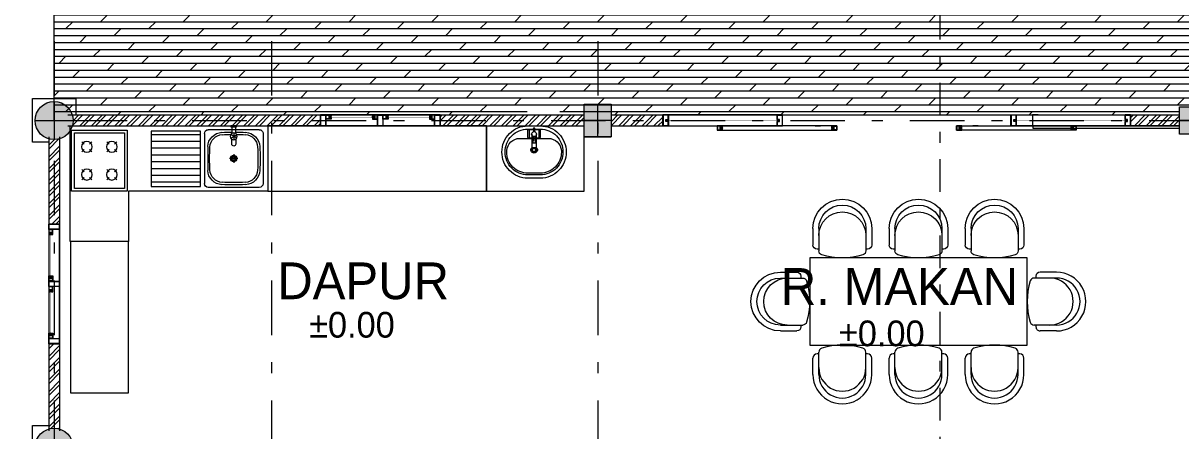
# Model space of a CAD drawing. Header units: millimetres. Extents: x -667 to -468, y -723 to -475.
# Drawn here: x -658.43 to -647.79, y -512.54 to -508.79 of the extents above; entities that cross this region are included whole.
import ezdxf

# ---------------------------------------------------------------- set-up
doc = ezdxf.new("R2010")
doc.units = ezdxf.units.MM
doc.linetypes.add('CENTER', pattern=[2, 1.25, -0.25, 0.25, -0.25])
doc.linetypes.add('DASHDOT', pattern=[1, 0.5, -0.25, 0, -0.25])
doc.layers.get('0').update_dxf_attribs({"lineweight": 9})
for name, color, linetype, lineweight in [('COLUMN', 11, 'Continuous', 9), ('dinding', 36, 'Continuous', 9), ('FIX', 12, 'Continuous', 9), ('Furniture', 172, 'Continuous', 0), ('GRID', 250, 'CENTER', 0), ('NOTASI', 250, 'Continuous', 5), ('pintu', 6, 'Continuous', 5), ('TEXT', 26, 'Continuous', 5)]:
    doc.layers.add(name, color=color, linetype=linetype, lineweight=lineweight)
doc.styles.get("Standard").update_dxf_attribs({"font": 'arial.ttf'})

# ---------------------------------------------------------------- blocks, each defined once
blk = doc.blocks.new('KUR')
at = {"layer": 'Furniture'}
for p, q in [((-300, 300), (-300, 132)), ((-240, 300), (-240, 72)), ((240, 300), (240, 72)), ((300, 300), (300, 132)), ((-258, 90), (-240, 90)), ((240, 90), (258, 90))]:
    blk.add_line(p, q, dxfattribs=at)
for centre, radius, start, end in [((0, 300), 300, 360, 180), ((0, 300), 240, 360, 180), ((0, 230), 240, 360, 180), ((-258, 132), 42, 180, 270), ((258, 132), 42, 270, 0), ((-198, 72), 42, 180, 252.6701), ((0, 707), 707, 252.6701, 287.3299), ((198, 72), 42, 287.3299, 0)]:
    blk.add_arc(centre, radius, start, end, dxfattribs=at)
blk = doc.blocks.new('FFEWW2')
at = {"layer": 'Furniture', "ltscale": 0.01}
blk.add_lwpolyline([(-533.227, -245.368), (-531.227, -245.368), (-531.227, -244.568), (-533.227, -244.568)], close=True, dxfattribs=at)
at = {"yscale": 0.0009000000000000001, "zscale": 0.0009000000000000001}
for p, xscale, rotation in [((-532.927, -244.568), -0.0009000000000000001, 359.9999999999999), ((-532.227, -244.568), -0.0009000000000000001, 359.9999999999999), ((-531.527, -244.568), -0.0009000000000000001, 359.9999999999999), ((-533.227, -244.968), -0.0009000000000000001, 89.99999999999993), ((-531.227, -244.968), 0.0009000000000000001, 270.0000000000001), ((-532.927, -245.368), 0.0009000000000000001, 180.0000000000001), ((-532.227, -245.368), 0.0009000000000000001, 180.0000000000001), ((-531.527, -245.368), 0.0009000000000000001, 180.0000000000001)]:
    blk.add_blockref('KUR', p, dxfattribs=dict(at, xscale=xscale, rotation=rotation))
blk = doc.blocks.new('FFFF')
at = {"layer": 'NOTASI', "ltscale": 0.01}
h = blk.add_hatch(color=256, dxfattribs=at)
h.paths.add_polyline_path([(-508.37, -250.991), (-508.495, -250.991), (-508.495, -251.141), (-508.37, -251.141)])
h.paths.add_polyline_path([(-508.37, -251.141), (-508.495, -251.141), (-508.495, -251.291), (-508.37, -251.291)])
h.paths.add_polyline_path([(-508.495, -251.141), (-508.62, -251.141), (-508.62, -251.291), (-508.495, -251.291)])
h.paths.add_polyline_path([(-508.495, -250.991), (-508.62, -250.991), (-508.62, -251.141), (-508.495, -251.141)])
at = {"ltscale": 0.01}
for p, q in [((-508.37, -250.991), (-508.62, -250.991)), ((-508.495, -250.991), (-508.495, -251.291)), ((-508.62, -251.141), (-508.37, -251.141))]:
    blk.add_line(p, q, dxfattribs=at)
blk.add_lwpolyline([(-508.62, -250.991), (-508.37, -250.991), (-508.37, -251.291), (-508.62, -251.291)], close=True, dxfattribs=at)
blk = doc.blocks.new('KRAN')
for p, q in [((-13.8, 56.2), (13.8, 40.2)), ((13.8, 56.2), (-13.8, 40.2)), ((-13.8, 56.2), (13.8, 40.2)), ((13.8, 56.2), (-13.8, 40.2)), ((0, 32.3), (0, 64.2)), ((0, 32.3), (0, 64.2))]:
    blk.add_line(p, q)
blk.add_lwpolyline([(9, 61.4), (9, 83.9, 0.9658), (-9, 83.9), (-9, 61.4)], format="xyb")
blk.add_lwpolyline([(9, 61.4), (9, 83.9, 0.9658), (-9, 83.9), (-9, 61.4)], format="xyb")
blk.add_lwpolyline([(-13.3, 0), (-13.3, 4.8), (13.3, 4.8), (13.3, 0)], close=True)
blk.add_lwpolyline([(-13.3, 0), (-13.3, 4.8), (13.3, 4.8), (13.3, 0)], close=True)
blk.add_lwpolyline([(9, 35.1), (9, 4.8), (-9, 4.8), (-9, 35.1)])
blk.add_lwpolyline([(9, 35.1), (9, 4.8), (-9, 4.8), (-9, 35.1)])
blk.add_circle((0, 48.2), 16)
blk.add_circle((0, 48.2), 16)
blk = doc.blocks.new('ew')
at = {"layer": 'Furniture', "linetype": 'ByBlock', "ltscale": 500}
h = blk.add_hatch(dxfattribs=at)
h.set_pattern_fill('ANSI31', color=256, scale=0.5, angle=135, style=0)
h.set_pattern_definition([(3e-14, (497.41357, -60.381164), (-3e-17, 0.0625), [])])
h.paths.add_polyline_path([(463.777, -91.383), (463.777, -91.892), (463.321, -91.892), (463.321, -91.383)])
at = {"layer": 'Furniture'}
for p, q in [((462.746, -91.407), (462.746, -91.865)), ((463.25, -91.37), (462.782, -91.37)), ((463.286, -91.407), (463.286, -91.865)), ((464.113, -91.503), (464.091, -91.482)), ((464.113, -91.552), (464.091, -91.574)), ((464.162, -91.503), (464.183, -91.482)), ((464.162, -91.552), (464.183, -91.574)), ((464.343, -91.503), (464.321, -91.482)), ((464.343, -91.552), (464.321, -91.574)), ((464.392, -91.503), (464.413, -91.482)), ((464.392, -91.552), (464.413, -91.574)), ((462.977, -91.636), (463.055, -91.636)), ((463.016, -91.597), (463.016, -91.675)), ((464.113, -91.758), (464.091, -91.737)), ((464.162, -91.758), (464.183, -91.737)), ((464.343, -91.758), (464.321, -91.737)), ((464.392, -91.758), (464.413, -91.737)), ((464.113, -91.811), (464.091, -91.832)), ((464.162, -91.811), (464.183, -91.832)), ((464.343, -91.811), (464.321, -91.832)), ((464.392, -91.811), (464.413, -91.832)), ((462.782, -91.901), (463.25, -91.901))]:
    blk.add_line(p, q, dxfattribs=at)
for points in [[(464.519, -91.336), (462.703, -91.336), (462.703, -91.936), (463.983, -91.936), (463.983, -92.397), (464.519, -92.397)], [(463.997, -91.375), (463.997, -91.935), (464.507, -91.935), (464.507, -91.375)], [(464.022, -91.4), (464.022, -91.91), (464.482, -91.91), (464.482, -91.4)]]:
    blk.add_lwpolyline(points, close=True, dxfattribs=at)
at = {"layer": 'Furniture', "linetype": 'ByBlock', "ltscale": 500}
blk.add_lwpolyline([(463.777, -91.383), (463.777, -91.892), (463.321, -91.892), (463.321, -91.383)], close=True, dxfattribs=at)
at = {"layer": 'Furniture'}
for centre in [(464.137, -91.528), (464.367, -91.528), (464.137, -91.783), (464.367, -91.783)]:
    blk.add_circle(centre, 0.05, dxfattribs=at)
for centre, radius, start, end in [((462.782, -91.407), 0.0362, 89.9999, 179.9999), ((462.915, -91.534), 0.139, 92.9972, 177.0028), ((462.915, -91.534), 0.118, 92.9972, 177.0028), ((463.016, -93.471), 2.078, 90.4979, 92.997), ((463.016, -93.471), 2.057, 90.503, 92.997), ((463.016, -93.471), 2.078, 87.0027, 89.5018), ((463.016, -93.471), 2.057, 87.0027, 89.4967), ((463.117, -91.534), 0.118, 2.9971, 87.0027), ((463.117, -91.534), 0.139, 2.997, 87.0026), ((463.25, -91.407), 0.0362, 359.9999, 89.9999), ((464.851, -91.636), 2.078, 177.0027, 182.9972), ((464.851, -91.636), 2.057, 177.0027, 182.9972), ((461.181, -91.636), 2.057, 357.0027, 2.9971), ((465.31, -91.635), 2.057, 177.0027, 182.9972), ((462.915, -91.737), 0.139, 182.997, 267.0028), ((462.915, -91.737), 0.118, 182.9971, 267.0028), ((463.117, -91.737), 0.118, 272.9971, 357.0027), ((463.117, -91.737), 0.139, 272.997, 357.0028), ((462.782, -91.865), 0.0362, 179.9999, 269.9999), ((463.016, -89.8), 2.078, 267.0027, 272.9971), ((463.016, -89.8), 2.057, 267.0027, 272.9971), ((463.25, -91.865), 0.0362, 269.9999, 359.9999)]:
    blk.add_arc(centre, radius, start, end, dxfattribs=at)
at = {"layer": 'Furniture', "linetype": 'Continuous'}
for radius, start, end in [(0.0289, 0.2056, 179.7944), (0.0289, 180.2056, 359.7944), (0.0257, 359.6327, 180.3673), (0.0257, 179.6327, 0.3673), (0.0182, 0.326, 179.674), (0.0182, 180.326, 359.674)]:
    blk.add_arc((463.016, -91.636), radius, start, end, dxfattribs=at)
at = {"layer": 'Furniture', "xscale": 0.001999999999995339, "yscale": 0.001999999999995339, "zscale": 0.001999999999995339, "rotation": 180}
blk.add_blockref('KRAN', (463.016, -91.336), dxfattribs=at)
blk = doc.blocks.new('L851')
at = {"layer": 'FIX'}
for p, q in [((0.075, 0.045), (0.15, 0.045)), ((0.077, 0.005), (0.093, 0.005)), ((0.075, -0.045), (0.15, -0.045))]:
    blk.add_line(p, q, dxfattribs=at)
for points in [[(0.52, 0), (0.52, 0.057, 0.098726), (0.502, 0.149, 0.098588), (0.45, 0.226, 0.098394), (0.372, 0.278, 0.098257), (0.28, 0.296, 0.098257), (0.188, 0.278, 0.098394), (0.11, 0.226, 0.098588), (0.058, 0.149, 0.098726), (0.04, 0.057), (0.04, 0), (0.04, -0.057, 0.098726), (0.058, -0.149, 0.098588), (0.11, -0.226, 0.098394), (0.188, -0.278, 0.098257), (0.28, -0.296, 0.098257), (0.372, -0.278, 0.098394), (0.45, -0.226, 0.098588), (0.502, -0.149, 0.098726), (0.52, -0.057)], [(0.155, 0), (0.155, -0.131, 0.394963), (0.267, -0.251, 0.016544), (0.28, -0.251, 0.098257), (0.355, -0.237, 0.098394), (0.418, -0.194, 0.098588), (0.46, -0.131, 0.098726), (0.475, -0.057), (0.475, 0), (0.475, 0.057, 0.098726), (0.46, 0.131, 0.098588), (0.418, 0.194, 0.098394), (0.355, 0.237, 0.098257), (0.28, 0.251, 0.016544), (0.267, 0.251, 0.394963), (0.155, 0.131)], [(0.062, 0.004, -0.414214), (0.066, 0.007), (0.075, 0.007, -0.414214), (0.077, 0.004), (0.077, 0), (0.077, -0.005, -0.414214), (0.075, -0.008), (0.066, -0.008, -0.414214), (0.062, -0.005), (0.062, 0)], [(0.138, 0, 1), (0.093, 0, 1)], [(0.245, 0, 1), (0.275, 0, 1)]]:
    blk.add_lwpolyline(points, format="xyb", close=True, dxfattribs=at)
for points in [[(0.07, -0.008), (0.07, -0.057, 0.098726), (0.086, -0.137, 0.098588), (0.131, -0.205, 0.098394), (0.2, -0.25, 0.098257), (0.28, -0.266, 0.098257), (0.36, -0.25, 0.098394), (0.429, -0.205, 0.098588), (0.474, -0.137, 0.098726), (0.49, -0.057), (0.49, 0), (0.49, 0.057, 0.098726), (0.474, 0.137, 0.098588), (0.429, 0.205, 0.098394), (0.36, 0.25, 0.098257), (0.28, 0.266, 0.098257), (0.2, 0.25, 0.098394), (0.131, 0.205, 0.098588), (0.086, 0.137, 0.098726), (0.07, 0.057), (0.07, 0.007)], [(0.075, 0.007), (0.075, 0.05, -0.414214), (0.085, 0.06), (0.14, 0.06, -0.414214), (0.15, 0.05), (0.15, 0), (0.15, -0.05, -0.414214), (0.14, -0.06), (0.085, -0.06, -0.414214), (0.075, -0.05), (0.075, -0.008)], [(0.136, 0.007), (0.175, 0.007, 0.414214), (0.177, 0.009), (0.177, 0.01), (0.198, 0.01)], [(0.175, -0.008), (0.175, -0.012, 0.414214), (0.178, -0.015), (0.195, -0.015, 0.414214), (0.198, -0.012), (0.198, 0), (0.198, 0.012, 0.414214), (0.195, 0.015), (0.178, 0.015, 0.414214), (0.175, 0.012), (0.175, 0.007)], [(0.24, -0.023, 0.645751), (0.29, 0, 0.645751), (0.24, 0.022, 0.645751)], [(0.242, -0.018, 0.664568), (0.285, 0, 0.664568), (0.242, 0.018, 0.664568)], [(0.136, -0.008), (0.175, -0.008, -0.414214), (0.177, -0.009), (0.177, -0.01), (0.198, -0.01)]]:
    blk.add_lwpolyline(points, format="xyb", dxfattribs=at)
for points in [[(0.115, 0.022), (0.242, 0.022), (0.242, 0), (0.242, -0.023), (0.115, -0.023)], [(0.237, 0.022), (0.237, 0), (0.237, -0.023)], [(0.077, -0.005), (0.093, -0.005)]]:
    blk.add_lwpolyline(points, dxfattribs=at)
blk = doc.blocks.new('kolommm bulat')
at = {"layer": 'NOTASI'}
h = blk.add_hatch(color=256, dxfattribs=at)
h.paths.add_polyline_path([(-808.914, -494.931), (-808.914, -495.106), (-808.739, -495.106, 0.414214)])
h.paths.add_polyline_path([(-808.914, -494.931, 0.414214), (-809.089, -495.106), (-808.914, -495.106)])
h.paths.add_polyline_path([(-808.914, -495.106), (-809.089, -495.106, 0.414214), (-808.914, -495.281)])
h.paths.add_polyline_path([(-808.739, -495.106), (-808.914, -495.106), (-808.914, -495.281, 0.414214)])
for p, q in [((-808.914, -494.931), (-808.914, -495.281)), ((-809.089, -495.106), (-808.739, -495.106))]:
    blk.add_line(p, q)
blk.add_circle((-808.914, -495.106), 0.175)
blk = doc.blocks.new('vb')
h = blk.add_hatch()
h.set_pattern_fill('ANSI31', color=30, scale=0.02, angle=-180, style=0)
h.set_pattern_definition([(45, (-1843.9851361, -2568.5802676), (-0.0017677669529, 0.0017677669529), [])])
h.paths.add_polyline_path([(-649.211, -509.76), (-649.209, -509.76, -0.354282), (-649.207, -509.757), (-649.227, -509.757), (-649.227, -509.765), (-649.211, -509.765)])
h.paths.add_polyline_path([(-649.227, -509.749), (-649.227, -509.757), (-649.207, -509.757, -0.354282), (-649.209, -509.754), (-649.211, -509.754), (-649.211, -509.749)])
h = blk.add_hatch()
h.set_pattern_fill('ANSI31', color=30, scale=0.02, angle=-180, style=0)
h.set_pattern_definition([(45, (-1843.4826361, -2568.511637), (-0.0017677669529, 0.0017677669529), [])])
h.paths.add_polyline_path([(-648.709, -509.691), (-648.707, -509.691, -0.354282), (-648.705, -509.688), (-648.725, -509.688), (-648.725, -509.696), (-648.709, -509.696)])
h.paths.add_polyline_path([(-648.725, -509.68), (-648.725, -509.688), (-648.705, -509.688, -0.354282), (-648.707, -509.685), (-648.709, -509.685), (-648.709, -509.68)])
h = blk.add_hatch()
h.set_pattern_fill('ANSI31', color=30, scale=0.02, angle=-180, style=0)
h.set_pattern_definition([(135, (546.5761286, -2568.5802676), (0.001767766953, 0.0017677669528), [])])
h.paths.add_polyline_path([(-648.198, -509.76), (-648.2, -509.76, 0.354282), (-648.202, -509.757), (-648.182, -509.757), (-648.182, -509.765), (-648.198, -509.765)])
h.paths.add_polyline_path([(-648.182, -509.749), (-648.182, -509.757), (-648.202, -509.757, 0.354282), (-648.2, -509.754), (-648.198, -509.754), (-648.198, -509.749)])
h = blk.add_hatch()
h.set_pattern_fill('ANSI31', color=30, scale=0.02, angle=-180, style=0)
h.set_pattern_definition([(135, (547.0736286, -2568.511637), (0.0017677669529, 0.0017677669529), [])])
h.paths.add_polyline_path([(-647.701, -509.691), (-647.703, -509.691, 0.354282), (-647.705, -509.688), (-647.685, -509.688), (-647.685, -509.696), (-647.701, -509.696)])
h.paths.add_polyline_path([(-647.685, -509.68), (-647.685, -509.688), (-647.705, -509.688, 0.354282), (-647.703, -509.685), (-647.701, -509.685), (-647.701, -509.68)])
for points in [[(-648.755, -509.638), (-648.705, -509.638), (-648.705, -509.738), (-648.755, -509.738)], [(-648.755, -509.638), (-647.655, -509.638), (-647.655, -509.738), (-648.755, -509.738)], [(-648.727, -509.678), (-648.707, -509.678), (-648.707, -509.64), (-648.753, -509.64), (-648.753, -509.736), (-648.707, -509.736), (-648.707, -509.698), (-648.727, -509.698)], [(-647.655, -509.638), (-647.705, -509.638), (-647.705, -509.738), (-647.655, -509.738)], [(-647.683, -509.678), (-647.703, -509.678), (-647.703, -509.64), (-647.657, -509.64), (-647.657, -509.736), (-647.703, -509.736), (-647.703, -509.698), (-647.683, -509.698)], [(-649.255, -509.738), (-648.157, -509.738), (-648.157, -509.776), (-649.255, -509.776)], [(-649.229, -509.747), (-649.209, -509.747), (-649.209, -509.74), (-649.253, -509.74), (-649.253, -509.774), (-649.209, -509.774), (-649.209, -509.767), (-649.229, -509.767)], [(-648.18, -509.747), (-648.2, -509.747), (-648.2, -509.74), (-648.157, -509.74), (-648.157, -509.774), (-648.2, -509.774), (-648.2, -509.767), (-648.18, -509.767)]]:
    blk.add_lwpolyline(points, close=True)
for points in [[(-649.209, -509.751), (-649.209, -509.749), (-649.209, -509.754), (-649.209, -509.749), (-649.207, -509.749), (-649.207, -509.738), (-649.255, -509.738), (-649.255, -509.776), (-649.207, -509.776), (-649.207, -509.765), (-649.209, -509.765), (-649.209, -509.76), (-649.209, -509.765)], [(-649.209, -509.76), (-649.211, -509.76), (-649.211, -509.765), (-649.227, -509.765), (-649.227, -509.749), (-649.211, -509.749), (-649.211, -509.754), (-649.209, -509.754)], [(-648.707, -509.691), (-648.709, -509.691), (-648.709, -509.696), (-648.725, -509.696), (-648.725, -509.68), (-648.709, -509.68), (-648.709, -509.685), (-648.707, -509.685)], [(-648.2, -509.751), (-648.2, -509.749), (-648.2, -509.754), (-648.2, -509.749), (-648.202, -509.749), (-648.202, -509.738), (-648.155, -509.738), (-648.155, -509.776), (-648.202, -509.776), (-648.202, -509.765), (-648.2, -509.765), (-648.2, -509.76), (-648.2, -509.765)], [(-648.2, -509.76), (-648.198, -509.76), (-648.198, -509.765), (-648.182, -509.765), (-648.182, -509.749), (-648.198, -509.749), (-648.198, -509.754), (-648.2, -509.754)], [(-647.703, -509.691), (-647.701, -509.691), (-647.701, -509.696), (-647.685, -509.696), (-647.685, -509.68), (-647.701, -509.68), (-647.701, -509.685), (-647.703, -509.685)]]:
    blk.add_lwpolyline(points)
at = {"color": 20, "const_width": 0.002}
for points in [[(-648.198, -509.757), (-649.211, -509.757)], [(-647.701, -509.688), (-648.709, -509.688)]]:
    blk.add_lwpolyline(points, dxfattribs=at)
for centre, start, end in [((-649.206, -509.754), 174.6734, 252.7067), ((-649.206, -509.76), 107.2933, 185.3266), ((-648.704, -509.685), 174.6734, 252.7067), ((-648.704, -509.691), 107.2933, 185.3266), ((-648.203, -509.754), 287.2933, 5.3266), ((-648.203, -509.76), 354.6734, 72.7067), ((-647.705, -509.685), 287.2933, 5.3266), ((-647.705, -509.691), 354.6734, 72.7067)]:
    blk.add_arc(centre, 0.00286, start, end)
at = {"layer": 'dinding'}
for p, q in [((-648.505, -509.638), (-648.555, -509.638)), ((-649.055, -509.738), (-649.105, -509.738))]:
    blk.add_line(p, q, dxfattribs=at)
at = {"layer": 'dinding', "ltscale": 0.01}
for p, q in [((-648.505, -509.638), (-648.555, -509.638)), ((-648.555, -509.638), (-648.555, -509.738)), ((-649.105, -509.738), (-649.055, -509.738))]:
    blk.add_line(p, q, dxfattribs=at)
blk = doc.blocks.new('bv')
h = blk.add_hatch()
h.set_pattern_fill('ANSI31', color=30, scale=0.02, angle=-180, style=0)
h.set_pattern_definition([(45, (-1846.6826361, -2568.511637), (-0.0017677669529, 0.0017677669529), [])])
h.paths.add_polyline_path([(-651.909, -509.691), (-651.907, -509.691, -0.354282), (-651.905, -509.688), (-651.925, -509.688), (-651.925, -509.696), (-651.909, -509.696)])
h.paths.add_polyline_path([(-651.925, -509.68), (-651.925, -509.688), (-651.905, -509.688, -0.354282), (-651.907, -509.685), (-651.909, -509.685), (-651.909, -509.68)])
h = blk.add_hatch()
h.set_pattern_fill('ANSI31', color=30, scale=0.02, angle=-180, style=0)
h.set_pattern_definition([(45, (-1846.185136, -2568.5802676), (-0.001767766953, 0.0017677669528), [])])
h.paths.add_polyline_path([(-651.411, -509.76), (-651.409, -509.76, -0.354282), (-651.407, -509.757), (-651.427, -509.757), (-651.427, -509.765), (-651.411, -509.765)])
h.paths.add_polyline_path([(-651.427, -509.749), (-651.427, -509.757), (-651.407, -509.757, -0.354282), (-651.409, -509.754), (-651.411, -509.754), (-651.411, -509.749)])
h = blk.add_hatch()
h.set_pattern_fill('ANSI31', color=30, scale=0.02, angle=-180, style=0)
h.set_pattern_definition([(135, (543.8736286, -2568.511637), (0.0017677669529, 0.0017677669529), [])])
h.paths.add_polyline_path([(-650.901, -509.691), (-650.903, -509.691, 0.354282), (-650.905, -509.688), (-650.885, -509.688), (-650.885, -509.696), (-650.901, -509.696)])
h.paths.add_polyline_path([(-650.885, -509.68), (-650.885, -509.688), (-650.905, -509.688, 0.354282), (-650.903, -509.685), (-650.901, -509.685), (-650.901, -509.68)])
h = blk.add_hatch()
h.set_pattern_fill('ANSI31', color=30, scale=0.02, angle=-180, style=0)
h.set_pattern_definition([(135, (544.3761286, -2568.5802676), (0.0017677669529, 0.0017677669529), [])])
h.paths.add_polyline_path([(-650.398, -509.76), (-650.4, -509.76, 0.354282), (-650.402, -509.757), (-650.382, -509.757), (-650.382, -509.765), (-650.398, -509.765)])
h.paths.add_polyline_path([(-650.382, -509.749), (-650.382, -509.757), (-650.402, -509.757, 0.354282), (-650.4, -509.754), (-650.398, -509.754), (-650.398, -509.749)])
for points in [[(-651.955, -509.638), (-651.905, -509.638), (-651.905, -509.738), (-651.955, -509.738)], [(-650.855, -509.638), (-651.955, -509.638), (-651.955, -509.738), (-650.855, -509.738)], [(-651.927, -509.678), (-651.907, -509.678), (-651.907, -509.64), (-651.953, -509.64), (-651.953, -509.736), (-651.907, -509.736), (-651.907, -509.698), (-651.927, -509.698)], [(-650.855, -509.638), (-650.905, -509.638), (-650.905, -509.738), (-650.855, -509.738)], [(-650.883, -509.678), (-650.903, -509.678), (-650.903, -509.64), (-650.857, -509.64), (-650.857, -509.736), (-650.903, -509.736), (-650.903, -509.698), (-650.883, -509.698)], [(-651.429, -509.747), (-651.409, -509.747), (-651.409, -509.74), (-651.453, -509.74), (-651.453, -509.774), (-651.409, -509.774), (-651.409, -509.767), (-651.429, -509.767)], [(-650.355, -509.738), (-651.452, -509.738), (-651.452, -509.776), (-650.355, -509.776)], [(-650.38, -509.747), (-650.4, -509.747), (-650.4, -509.74), (-650.357, -509.74), (-650.357, -509.774), (-650.4, -509.774), (-650.4, -509.767), (-650.38, -509.767)]]:
    blk.add_lwpolyline(points, close=True)
for points in [[(-651.907, -509.691), (-651.909, -509.691), (-651.909, -509.696), (-651.925, -509.696), (-651.925, -509.68), (-651.909, -509.68), (-651.909, -509.685), (-651.907, -509.685)], [(-651.409, -509.751), (-651.409, -509.749), (-651.409, -509.754), (-651.409, -509.749), (-651.407, -509.749), (-651.407, -509.738), (-651.455, -509.738), (-651.455, -509.776), (-651.407, -509.776), (-651.407, -509.765), (-651.409, -509.765), (-651.409, -509.76), (-651.409, -509.765)], [(-651.409, -509.76), (-651.411, -509.76), (-651.411, -509.765), (-651.427, -509.765), (-651.427, -509.749), (-651.411, -509.749), (-651.411, -509.754), (-651.409, -509.754)], [(-650.903, -509.691), (-650.901, -509.691), (-650.901, -509.696), (-650.885, -509.696), (-650.885, -509.68), (-650.901, -509.68), (-650.901, -509.685), (-650.903, -509.685)], [(-650.4, -509.751), (-650.4, -509.749), (-650.4, -509.754), (-650.4, -509.749), (-650.402, -509.749), (-650.402, -509.738), (-650.355, -509.738), (-650.355, -509.776), (-650.402, -509.776), (-650.402, -509.765), (-650.4, -509.765), (-650.4, -509.76), (-650.4, -509.765)], [(-650.4, -509.76), (-650.398, -509.76), (-650.398, -509.765), (-650.382, -509.765), (-650.382, -509.749), (-650.398, -509.749), (-650.398, -509.754), (-650.4, -509.754)]]:
    blk.add_lwpolyline(points)
at = {"color": 20, "const_width": 0.002}
for points in [[(-651.908, -509.688), (-650.901, -509.688)], [(-651.411, -509.757), (-650.398, -509.757)]]:
    blk.add_lwpolyline(points, dxfattribs=at)
for centre, start, end in [((-651.904, -509.685), 174.6734, 252.7067), ((-651.904, -509.691), 107.2933, 185.3266), ((-651.406, -509.754), 174.6734, 252.7067), ((-651.406, -509.76), 107.2933, 185.3266), ((-650.905, -509.685), 287.2933, 5.3266), ((-650.905, -509.691), 354.6734, 72.7067), ((-650.403, -509.754), 287.2933, 5.3266), ((-650.403, -509.76), 354.6734, 72.7067)]:
    blk.add_arc(centre, 0.00286, start, end)
at = {"layer": 'dinding'}
blk.add_line((-650.555, -509.738), (-650.505, -509.738), dxfattribs=at)
at = {"layer": 'dinding', "ltscale": 0.01}
blk.add_line((-650.505, -509.738), (-650.555, -509.738), dxfattribs=at)
blk = doc.blocks.new('FCE')
h = blk.add_hatch()
h.set_pattern_fill('ANSI31', color=30, scale=0.02, angle=-180, style=0)
h.set_pattern_definition([(45, (-1849.7851361, -2568.5427676), (-0.0017677669529, 0.0017677669529), [])])
h.paths.add_polyline_path([(-655.011, -509.722), (-655.009, -509.722, -0.354282), (-655.007, -509.719), (-655.027, -509.719), (-655.027, -509.727), (-655.011, -509.727)])
h.paths.add_polyline_path([(-655.027, -509.711), (-655.027, -509.719), (-655.007, -509.719, -0.354282), (-655.009, -509.716), (-655.011, -509.716), (-655.011, -509.711)])
h = blk.add_hatch()
h.set_pattern_fill('ANSI31', color=30, scale=0.02, angle=-180, style=0)
h.set_pattern_definition([(135, (540.1511286, -2568.5427676), (0.0017677669529, 0.0017677669529), [])])
h.paths.add_polyline_path([(-654.623, -509.722), (-654.625, -509.722, 0.354282), (-654.627, -509.719), (-654.607, -509.719), (-654.607, -509.727), (-654.623, -509.727)])
h.paths.add_polyline_path([(-654.607, -509.711), (-654.607, -509.719), (-654.627, -509.719, 0.354282), (-654.625, -509.716), (-654.623, -509.716), (-654.623, -509.711)])
h = blk.add_hatch()
h.set_pattern_fill('ANSI31', color=30, scale=0.02, angle=-180, style=0)
h.set_pattern_definition([(45, (-1849.2601361, -2568.5427676), (-0.0017677669529, 0.0017677669529), [])])
h.paths.add_polyline_path([(-654.486, -509.722), (-654.484, -509.722, -0.354282), (-654.482, -509.719), (-654.502, -509.719), (-654.502, -509.727), (-654.486, -509.727)])
h.paths.add_polyline_path([(-654.502, -509.711), (-654.502, -509.719), (-654.482, -509.719, -0.354282), (-654.484, -509.716), (-654.486, -509.716), (-654.486, -509.711)])
h = blk.add_hatch()
h.set_pattern_fill('ANSI31', color=30, scale=0.02, angle=-180, style=0)
h.set_pattern_definition([(135, (540.6761286, -2568.5427676), (0.0017677669529, 0.0017677669529), [])])
h.paths.add_polyline_path([(-654.098, -509.722), (-654.1, -509.722, 0.354282), (-654.102, -509.719), (-654.082, -509.719), (-654.082, -509.727), (-654.098, -509.727)])
h.paths.add_polyline_path([(-654.082, -509.711), (-654.082, -509.719), (-654.102, -509.719, 0.354282), (-654.1, -509.716), (-654.098, -509.716), (-654.098, -509.711)])
for points in [[(-655.055, -509.638), (-655.105, -509.638), (-655.105, -509.738), (-655.055, -509.738)], [(-655.105, -509.638), (-654.005, -509.638), (-654.005, -509.738), (-655.105, -509.738)], [(-655.057, -509.64), (-655.103, -509.64), (-655.103, -509.736), (-655.057, -509.736)], [(-654.53, -509.638), (-654.58, -509.638), (-654.58, -509.738), (-654.53, -509.738)], [(-654.532, -509.64), (-654.578, -509.64), (-654.578, -509.736), (-654.532, -509.736)], [(-654.005, -509.638), (-654.055, -509.638), (-654.055, -509.738), (-654.005, -509.738)], [(-654.007, -509.64), (-654.053, -509.64), (-654.053, -509.736), (-654.007, -509.736)], [(-655.029, -509.709), (-655.009, -509.709), (-655.009, -509.703), (-655.053, -509.703), (-655.053, -509.736), (-655.009, -509.736), (-655.009, -509.729), (-655.029, -509.729)], [(-654.605, -509.709), (-654.625, -509.709), (-654.625, -509.703), (-654.582, -509.703), (-654.582, -509.736), (-654.625, -509.736), (-654.625, -509.729), (-654.605, -509.729)], [(-654.504, -509.709), (-654.484, -509.709), (-654.484, -509.703), (-654.528, -509.703), (-654.528, -509.736), (-654.484, -509.736), (-654.484, -509.729), (-654.504, -509.729)], [(-654.08, -509.709), (-654.1, -509.709), (-654.1, -509.703), (-654.057, -509.703), (-654.057, -509.736), (-654.1, -509.736), (-654.1, -509.729), (-654.08, -509.729)]]:
    blk.add_lwpolyline(points, close=True)
for points in [[(-655.009, -509.713), (-655.009, -509.711), (-655.009, -509.716), (-655.009, -509.711), (-655.007, -509.711), (-655.007, -509.701), (-655.055, -509.701), (-655.055, -509.738), (-655.007, -509.738), (-655.007, -509.727), (-655.009, -509.727), (-655.009, -509.722), (-655.009, -509.727)], [(-655.009, -509.722), (-655.011, -509.722), (-655.011, -509.727), (-655.027, -509.727), (-655.027, -509.711), (-655.011, -509.711), (-655.011, -509.716), (-655.009, -509.716)], [(-654.625, -509.713), (-654.625, -509.711), (-654.625, -509.716), (-654.625, -509.711), (-654.627, -509.711), (-654.627, -509.701), (-654.58, -509.701), (-654.58, -509.738), (-654.627, -509.738), (-654.627, -509.727), (-654.625, -509.727), (-654.625, -509.722), (-654.625, -509.727)], [(-654.625, -509.722), (-654.623, -509.722), (-654.623, -509.727), (-654.607, -509.727), (-654.607, -509.711), (-654.623, -509.711), (-654.623, -509.716), (-654.625, -509.716)], [(-654.484, -509.713), (-654.484, -509.711), (-654.484, -509.716), (-654.484, -509.711), (-654.482, -509.711), (-654.482, -509.701), (-654.53, -509.701), (-654.53, -509.738), (-654.482, -509.738), (-654.482, -509.727), (-654.484, -509.727), (-654.484, -509.722), (-654.484, -509.727)], [(-654.484, -509.722), (-654.486, -509.722), (-654.486, -509.727), (-654.502, -509.727), (-654.502, -509.711), (-654.486, -509.711), (-654.486, -509.716), (-654.484, -509.716)], [(-654.1, -509.713), (-654.1, -509.711), (-654.1, -509.716), (-654.1, -509.711), (-654.102, -509.711), (-654.102, -509.701), (-654.055, -509.701), (-654.055, -509.738), (-654.102, -509.738), (-654.102, -509.727), (-654.1, -509.727), (-654.1, -509.722), (-654.1, -509.727)], [(-654.1, -509.722), (-654.098, -509.722), (-654.098, -509.727), (-654.082, -509.727), (-654.082, -509.711), (-654.098, -509.711), (-654.098, -509.716), (-654.1, -509.716)]]:
    blk.add_lwpolyline(points)
at = {"color": 20, "const_width": 0.002}
for points in [[(-654.623, -509.719), (-655.011, -509.719)], [(-654.098, -509.719), (-654.486, -509.719)]]:
    blk.add_lwpolyline(points, dxfattribs=at)
for centre, start, end in [((-655.006, -509.717), 174.6734, 252.7067), ((-655.006, -509.722), 107.2933, 185.3266), ((-654.628, -509.717), 287.2933, 5.3266), ((-654.628, -509.722), 354.6734, 72.7067), ((-654.481, -509.717), 174.6734, 252.7067), ((-654.481, -509.722), 107.2933, 185.3266), ((-654.103, -509.717), 287.2933, 5.3266), ((-654.103, -509.722), 354.6734, 72.7067)]:
    blk.add_arc(centre, 0.00286, start, end)

msp = doc.modelspace()

# ---------------------------------------------------------------- hatches: boundary and pattern name
at = {"layer": 'NOTASI'}
h = msp.add_hatch(dxfattribs=at)
h.set_pattern_fill('DOLMIT', color=256, scale=0.01, style=0)
h.set_pattern_definition([(0, (202.57558, -236.74777), (0, 0.0635), []), (45, (202.57558, -236.74777), (-0.126999913, 0.126999913), [0.0898026, -0.179605])])
h.paths.add_polyline_path([(-647.697, -506.688), (-648.648, -506.688), (-648.648, -508.688), (-658.148, -508.688), (-658.148, -509.638), (-653.798, -509.638), (-653.798, -509.563), (-653.498, -509.563), (-653.498, -509.638), (-652.148, -509.638), (-652.124, -509.632), (-652.122, -509.638), (-651.712, -509.638), (-651.71, -509.632), (-651.686, -509.638), (-651.662, -509.632), (-651.66, -509.638), (-651.249, -509.638), (-651.248, -509.632), (-651.223, -509.638), (-648.773, -509.638), (-648.749, -509.632), (-648.747, -509.638), (-648.337, -509.638), (-648.335, -509.632), (-648.311, -509.638), (-648.287, -509.632), (-648.285, -509.638), (-647.874, -509.638), (-647.872, -509.632), (-647.848, -509.638), (-647.798, -509.638), (-647.798, -509.563), (-647.698, -509.563), (-647.698, -506.813)])
h = msp.add_hatch(dxfattribs=at)
h.set_pattern_fill('ANSI32', color=256, scale=0.008, style=0)
h.paths.add_polyline_path([(-655.698, -509.638), (-657.981, -509.638, -0.072565), (-657.973, -509.688, -0.072565), (-657.981, -509.738), (-655.698, -509.738)])
h.paths.add_polyline_path([(-653.273, -509.638), (-654.598, -509.638), (-654.598, -509.738), (-653.273, -509.738)])
h = msp.add_hatch(dxfattribs=at)
h.set_pattern_fill('ANSI32', color=256, scale=0.008, style=0)
h.paths.add_polyline_path([(-652.548, -509.638), (-653.023, -509.638), (-653.023, -509.738), (-652.548, -509.738)])
h.paths.add_polyline_path([(-647.798, -509.638), (-648.248, -509.638), (-648.248, -509.738), (-647.798, -509.738)])
h = msp.add_hatch(dxfattribs=at)
h.set_pattern_fill('ANSI32', color=256, scale=0.008, style=0)
h.paths.add_polyline_path([(-658.098, -509.856, -0.145898), (-658.198, -509.856), (-658.198, -510.638), (-658.098, -510.638)])
h.paths.add_polyline_path([(-658.098, -511.738), (-658.198, -511.738), (-658.198, -512.52, -0.145898), (-658.098, -512.52)])

# ---------------------------------------------------------------- linework, layer by layer
at = {"color": 1, "linetype": 'DASHDOT', "lineweight": 20, "ltscale": 0.6}
msp.add_line((-650.001, -505.144), (-650.001, -525.901), dxfattribs=at)
for points in [[(-658.198, -509.888), (-658.348, -509.888), (-658.348, -509.488), (-657.948, -509.488), (-657.948, -509.638)], [(-658.198, -512.888), (-658.348, -512.888), (-658.348, -512.488), (-658.198, -512.488)]]:
    msp.add_lwpolyline(points)
at = {"layer": 'dinding'}
for p, q in [((-658.023, -509.638), (-653.273, -509.638)), ((-653.023, -509.638), (-647.798, -509.638)), ((-658.023, -509.738), (-653.273, -509.738)), ((-653.023, -509.738), (-651.673, -509.738)), ((-648.948, -509.738), (-647.798, -509.738)), ((-658.198, -509.838), (-658.198, -512.538)), ((-658.098, -509.838), (-658.098, -512.538))]:
    msp.add_line(p, q, dxfattribs=at)
msp.add_lwpolyline([(-658.148, -509.688), (-658.148, -508.688), (-648.648, -508.688), (-648.648, -506.688)], dxfattribs=at)
msp.add_lwpolyline([(-647.798, -509.738), (-649.148, -509.738), (-649.148, -509.758), (-647.798, -509.758)], close=True, dxfattribs=at)
at = {"layer": 'Furniture', "ltscale": 0.01}
for points in [[(-656.183, -510.338), (-654.173, -510.338), (-654.173, -509.738), (-656.183, -509.738)], [(-657.463, -510.799), (-657.998, -510.799), (-657.998, -512.188), (-657.463, -512.188)]]:
    msp.add_lwpolyline(points, close=True, dxfattribs=at)
at = {"layer": 'GRID', "linetype": 'DASHDOT', "lineweight": 0}
for p, q in [((-658.148, -503.459), (-658.148, -527.033)), ((-656.148, -503.459), (-656.148, -527.033)), ((-653.148, -503.459), (-653.148, -527.033)), ((-662.377, -509.688), (-637.628, -509.688))]:
    msp.add_line(p, q, dxfattribs=at)
at = {"layer": 'NOTASI'}
msp.add_line((-654.173, -509.738), (-654.173, -510.338), dxfattribs=at)
msp.add_lwpolyline([(-654.173, -510.338), (-653.273, -510.338), (-653.273, -509.838)], dxfattribs=at)

# ---------------------------------------------------------------- block references
at = {"layer": 'COLUMN'}
for p in [(150.766, -14.583), (150.766, -17.583)]:
    msp.add_blockref('kolommm bulat', p, dxfattribs=at)
for p, rotation in [((-1161.644, -760.829), 180), ((-396.507, -1018.183), 270)]:
    msp.add_blockref('FFFF', p, dxfattribs=dict(at, rotation=rotation))
at = {"layer": 'dinding', "xscale": -1}
msp.add_blockref('ew', (-193.48, -418.402), dxfattribs=at)
at = {"layer": 'Furniture', "xscale": -1, "rotation": 90}
msp.add_blockref('L851', (-653.734, -509.698), dxfattribs=at)
at = {"layer": 'NOTASI'}
msp.add_blockref('FFEWW2', (-117.972, -266.383), dxfattribs=at)
at = {"layer": 'pintu', "xscale": -1}
for p, rotation in [((-0.594, -1019.376), 180), ((-148.46, 143.366), 270)]:
    msp.add_blockref('FCE', p, dxfattribs=dict(at, rotation=rotation))
at = {"layer": 'pintu'}
for name in ['bv', 'vb']:
    msp.add_blockref(name, (-0.594, 0), dxfattribs=at)

# ---------------------------------------------------------------- texts
at = {"layer": 'TEXT', "char_height": 0.3375, "attachment_point": 1}
for s, insert, width in [('{\\fAvantGarde Bk BT|b0|i0|c0|p34;DAPUR}', (-656.096, -510.992), 1.48096), ('{\\fAvantGarde Bk BT|b0|i0|c0|p34;R. MAKAN}', (-651.465, -511.044), 3.16548)]:
    msp.add_mtext(s, dxfattribs=dict(at, insert=insert, width=width))
at = {"layer": 'TEXT', "lineweight": 9, "char_height": 0.23614, "attachment_point": 5}
for insert in [(-655.409, -511.566), (-650.536, -511.645)]:
    msp.add_mtext('{\\fIrisUPC|b0|i0|c0|p34;%%P0.00}', dxfattribs=dict(at, insert=insert))

doc.saveas('drawing.dxf')
